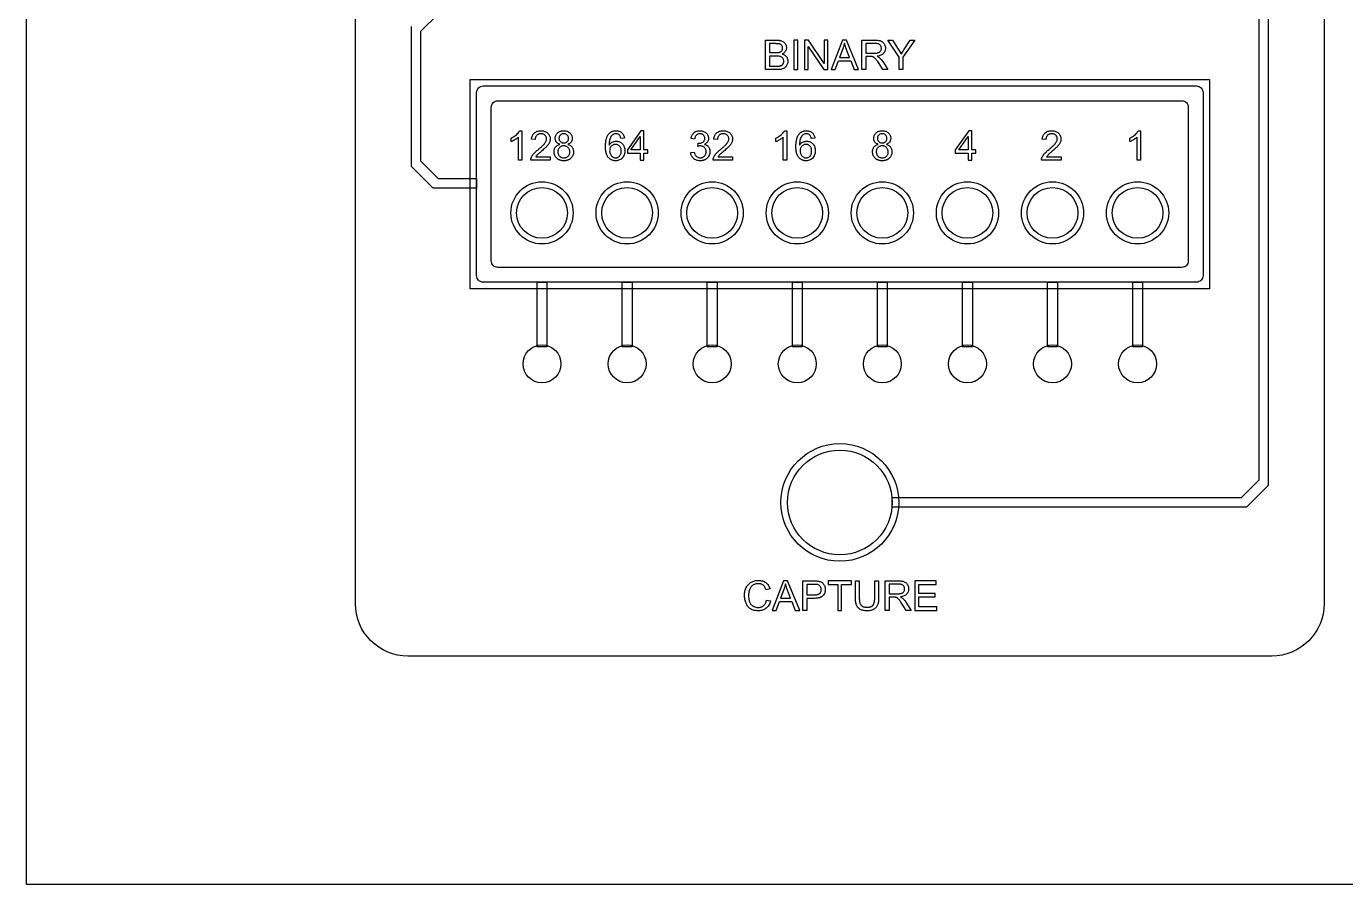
# Model space of a CAD drawing. Header units: millimetres. Extents: x 99 to 934, y 47 to 511.
# Drawn here: x 98.7 to 300.3, y 46.6 to 177.8 of the extents above; entities that cross this region are included whole.
import ezdxf

# ---------------------------------------------------------------- set-up
doc = ezdxf.new("R2010")
doc.units = ezdxf.units.MM
doc.header["$MEASUREMENT"] = 0

msp = doc.modelspace()

# ---------------------------------------------------------------- linework, layer by layer
at = {"color": 3}
msp.add_lwpolyline([(98.73, 510.88), (933.93, 510.88), (933.93, 46.58), (98.73, 46.58)], close=True, dxfattribs=at)
at = {"color": 1}
for points in [[(157.02, 305.52), (289.02, 305.52, -0.414214), (297.02, 297.52), (297.02, 89.52, -0.414214), (289.02, 81.52), (157.02, 81.52, -0.414214), (149.02, 89.52), (149.02, 297.52, -0.414214)], [(168.52, 168.7), (277.52, 168.7, -0.414214), (278.52, 167.7), (278.52, 139.7, -0.414214), (277.52, 138.7), (168.52, 138.7, -0.414214), (167.52, 139.7), (167.52, 167.7, -0.414214)], [(170.77, 166.45), (275.27, 166.45, -0.414214), (276.27, 165.45), (276.27, 141.95, -0.414214), (275.27, 140.95), (170.77, 140.95, -0.414214), (169.77, 141.95), (169.77, 165.45, -0.414214)]]:
    msp.add_lwpolyline(points, format="xyb", close=True, dxfattribs=at)
at = {"color": 2, "linetype": 'ByBlock'}
for points in [[(288.52, 107.66), (288.52, 240.39)], [(287.02, 239.64), (287.02, 108.4)], [(161.65, 179.7), (159.02, 177.07)], [(157.52, 177.81), (157.52, 156.45)], [(159.02, 157.2), (159.02, 177.07)], [(157.52, 156.45), (160.9, 153.07)], [(161.65, 154.57), (159.02, 157.2)], [(161.65, 154.57), (167.52, 154.57), (167.52, 153.07), (160.9, 153.07)], [(284.39, 105.77), (287.02, 108.4)], [(288.52, 107.66), (285.14, 104.27)], [(285.14, 104.27), (231.02, 104.27), (231.02, 105.77), (284.39, 105.77)]]:
    msp.add_lwpolyline(points, dxfattribs=at)
at = {"color": 2}
for points in [[(211.68, 175.7), (213.37, 175.7), (213.49, 175.69), (213.61, 175.69), (213.73, 175.68), (213.83, 175.66), (213.93, 175.64), (214.03, 175.62), (214.12, 175.59), (214.2, 175.56), (214.32, 175.5), (214.42, 175.43), (214.52, 175.34), (214.61, 175.25), (214.68, 175.14), (214.75, 175.02), (214.8, 174.91), (214.83, 174.79), (214.85, 174.67), (214.86, 174.55), (214.85, 174.43), (214.84, 174.32), (214.8, 174.21), (214.76, 174.11), (214.7, 174), (214.64, 173.9), (214.55, 173.81), (214.46, 173.73), (214.35, 173.66), (214.23, 173.59), (214.33, 173.56), (214.42, 173.52), (214.51, 173.48), (214.59, 173.43), (214.67, 173.38), (214.74, 173.32), (214.8, 173.25), (214.86, 173.18), (214.91, 173.11), (214.96, 173.03), (214.99, 172.95), (215.02, 172.87), (215.05, 172.78), (215.06, 172.69), (215.08, 172.6), (215.08, 172.5), (215.07, 172.38), (215.06, 172.26), (215.03, 172.14), (214.99, 172.02), (214.95, 171.91), (214.89, 171.81), (214.83, 171.72), (214.76, 171.63), (214.69, 171.56), (214.62, 171.49), (214.53, 171.44), (214.44, 171.39), (214.34, 171.34), (214.24, 171.3), (214.12, 171.27), (214, 171.24), (213.86, 171.22), (213.72, 171.21), (213.56, 171.2), (213.4, 171.2), (211.68, 171.2)], [(216, 175.7), (216, 171.2), (216.59, 171.2), (216.59, 175.7)], [(217.64, 175.7), (217.64, 171.2), (218.21, 171.2), (218.21, 174.73), (220.57, 171.2), (221.18, 171.2), (221.18, 175.7), (220.61, 175.7), (220.61, 172.16), (218.25, 175.7)], [(223.42, 175.7), (221.69, 171.2), (222.32, 171.2), (222.82, 172.56), (224.7, 172.56), (225.22, 171.2), (225.9, 171.2), (224.06, 175.7)], [(228.58, 172.75), (228.51, 172.83), (228.45, 172.9), (228.39, 172.96), (228.33, 173.01), (228.28, 173.05), (228.22, 173.09), (228.17, 173.11), (228.11, 173.14), (228.06, 173.16), (228, 173.17), (227.96, 173.18), (227.9, 173.19), (227.84, 173.19), (227.76, 173.19), (227.67, 173.19), (226.98, 173.19), (226.98, 171.2), (226.39, 171.2), (226.39, 175.7), (228.38, 175.7), (228.53, 175.69), (228.66, 175.69), (228.79, 175.68), (228.91, 175.67), (229.02, 175.65), (229.12, 175.63), (229.21, 175.6), (229.3, 175.58), (229.42, 175.52), (229.53, 175.45), (229.63, 175.36), (229.72, 175.26), (229.8, 175.15), (229.86, 175.02), (229.92, 174.89), (229.95, 174.76), (229.98, 174.61), (229.98, 174.47), (229.98, 174.35), (229.97, 174.24), (229.94, 174.13), (229.91, 174.03), (229.86, 173.93), (229.81, 173.84), (229.75, 173.75), (229.67, 173.66), (229.59, 173.58), (229.5, 173.51), (229.39, 173.45), (229.28, 173.39), (229.16, 173.34), (229.02, 173.3), (228.87, 173.27), (228.72, 173.24), (228.81, 173.2), (228.89, 173.15), (228.96, 173.11), (229.02, 173.06), (229.08, 173.02), (229.18, 172.92), (229.28, 172.81), (229.38, 172.69), (229.48, 172.56), (229.57, 172.42), (230.35, 171.2), (229.6, 171.2), (229.01, 172.13), (228.91, 172.29), (228.81, 172.43), (228.73, 172.55), (228.65, 172.66)], [(234.46, 175.7), (232.67, 173.1), (232.67, 171.2), (232.07, 171.2), (232.07, 173.1), (230.34, 175.7), (231.06, 175.7), (231.95, 174.34), (232.05, 174.19), (232.14, 174.04), (232.23, 173.88), (232.32, 173.73), (232.41, 173.58), (232.49, 173.72), (232.58, 173.88), (232.68, 174.03), (232.79, 174.2), (232.9, 174.37), (233.77, 175.7)], [(212.28, 175.17), (212.28, 173.81), (213.25, 173.81), (213.4, 173.81), (213.53, 173.81), (213.64, 173.82), (213.74, 173.84), (213.82, 173.86), (213.9, 173.89), (213.98, 173.93), (214.05, 173.97), (214.11, 174.02), (214.16, 174.08), (214.2, 174.15), (214.23, 174.22), (214.26, 174.3), (214.27, 174.38), (214.27, 174.47), (214.27, 174.56), (214.26, 174.65), (214.24, 174.72), (214.21, 174.8), (214.17, 174.87), (214.12, 174.93), (214.07, 174.99), (214, 175.04), (213.94, 175.07), (213.86, 175.1), (213.81, 175.12), (213.74, 175.13), (213.67, 175.14), (213.59, 175.15), (213.5, 175.16), (213.4, 175.16), (213.29, 175.16), (213.18, 175.17)], [(224.51, 173.04), (224.04, 174.29), (223.96, 174.51), (223.89, 174.71), (223.83, 174.9), (223.77, 175.07), (223.73, 175.22), (223.69, 175.05), (223.65, 174.88), (223.6, 174.71), (223.54, 174.54), (223.48, 174.36), (222.99, 173.04)], [(226.98, 175.2), (226.98, 173.71), (228.26, 173.71), (228.42, 173.71), (228.56, 173.72), (228.69, 173.74), (228.8, 173.76), (228.9, 173.8), (228.99, 173.83), (229.07, 173.88), (229.14, 173.93), (229.2, 173.99), (229.25, 174.07), (229.29, 174.14), (229.33, 174.22), (229.35, 174.3), (229.37, 174.38), (229.37, 174.47), (229.37, 174.55), (229.36, 174.62), (229.34, 174.69), (229.31, 174.76), (229.28, 174.82), (229.24, 174.88), (229.19, 174.94), (229.14, 174.99), (229.08, 175.04), (229.01, 175.08), (228.93, 175.12), (228.84, 175.15), (228.74, 175.17), (228.64, 175.19), (228.53, 175.2), (228.41, 175.2)], [(212.28, 173.27), (212.28, 171.73), (213.4, 171.73), (213.51, 171.73), (213.6, 171.73), (213.68, 171.74), (213.75, 171.74), (213.8, 171.75), (213.88, 171.77), (213.96, 171.79), (214.02, 171.81), (214.09, 171.84), (214.15, 171.87), (214.2, 171.91), (214.25, 171.95), (214.29, 172), (214.34, 172.06), (214.37, 172.12), (214.4, 172.19), (214.43, 172.26), (214.45, 172.34), (214.46, 172.42), (214.46, 172.5), (214.46, 172.6), (214.44, 172.69), (214.42, 172.78), (214.38, 172.86), (214.33, 172.94), (214.28, 173.01), (214.21, 173.07), (214.14, 173.12), (214.06, 173.17), (213.98, 173.2), (213.88, 173.23), (213.76, 173.25), (213.63, 173.26), (213.48, 173.27), (213.32, 173.27)], [(172.8, 160.72), (172.98, 160.81), (173.15, 160.91), (173.32, 161.02), (173.47, 161.13), (173.61, 161.25), (173.74, 161.37), (173.86, 161.5), (173.96, 161.62), (174.04, 161.73), (174.1, 161.85), (174.46, 161.85), (174.46, 157.33), (173.91, 157.33), (173.91, 160.85), (173.82, 160.78), (173.73, 160.7), (173.62, 160.63), (173.51, 160.55), (173.38, 160.47), (173.26, 160.4), (173.14, 160.34), (173.02, 160.28), (172.91, 160.23), (172.8, 160.19)], [(178.78, 157.86), (178.78, 157.33), (175.8, 157.33), (175.81, 157.41), (175.81, 157.49), (175.83, 157.57), (175.84, 157.64), (175.87, 157.72), (175.92, 157.84), (175.98, 157.96), (176.05, 158.08), (176.14, 158.2), (176.23, 158.32), (176.3, 158.39), (176.37, 158.47), (176.45, 158.55), (176.54, 158.63), (176.63, 158.72), (176.73, 158.81), (176.84, 158.9), (176.96, 159), (177.05, 159.07), (177.13, 159.14), (177.21, 159.21), (177.29, 159.28), (177.37, 159.35), (177.44, 159.41), (177.51, 159.48), (177.57, 159.54), (177.63, 159.6), (177.69, 159.65), (177.74, 159.71), (177.79, 159.76), (177.83, 159.81), (177.88, 159.86), (177.91, 159.91), (177.95, 159.95), (178.01, 160.04), (178.06, 160.12), (178.1, 160.21), (178.14, 160.29), (178.17, 160.37), (178.19, 160.46), (178.2, 160.54), (178.21, 160.62), (178.2, 160.7), (178.19, 160.77), (178.17, 160.85), (178.15, 160.92), (178.11, 160.99), (178.07, 161.05), (178.03, 161.11), (177.97, 161.17), (177.91, 161.22), (177.84, 161.27), (177.77, 161.31), (177.7, 161.34), (177.62, 161.36), (177.54, 161.38), (177.45, 161.39), (177.36, 161.39), (177.26, 161.39), (177.17, 161.38), (177.08, 161.36), (177, 161.33), (176.92, 161.3), (176.85, 161.26), (176.78, 161.21), (176.72, 161.16), (176.66, 161.09), (176.61, 161.02), (176.57, 160.95), (176.54, 160.87), (176.51, 160.78), (176.49, 160.69), (176.48, 160.6), (176.48, 160.49), (175.91, 160.55), (175.93, 160.7), (175.96, 160.85), (176, 160.98), (176.05, 161.11), (176.11, 161.23), (176.18, 161.33), (176.26, 161.43), (176.35, 161.52), (176.45, 161.6), (176.55, 161.66), (176.67, 161.72), (176.79, 161.77), (176.93, 161.81), (177.07, 161.83), (177.21, 161.85), (177.37, 161.85), (177.53, 161.85), (177.68, 161.83), (177.82, 161.8), (177.95, 161.76), (178.07, 161.71), (178.19, 161.65), (178.3, 161.58), (178.4, 161.49), (178.48, 161.4), (178.56, 161.3), (178.63, 161.2), (178.68, 161.09), (178.72, 160.98), (178.75, 160.86), (178.77, 160.73), (178.77, 160.6), (178.77, 160.5), (178.76, 160.39), (178.73, 160.28), (178.7, 160.18), (178.66, 160.07), (178.61, 159.97), (178.55, 159.86), (178.48, 159.75), (178.39, 159.64), (178.3, 159.52), (178.23, 159.45), (178.15, 159.36), (178.06, 159.28), (177.95, 159.18), (177.84, 159.08), (177.72, 158.97), (177.59, 158.85), (177.44, 158.73), (177.33, 158.63), (177.22, 158.54), (177.12, 158.45), (177.04, 158.38), (176.96, 158.31), (176.9, 158.26), (176.85, 158.21), (176.81, 158.16), (176.75, 158.1), (176.7, 158.04), (176.65, 157.98), (176.61, 157.92), (176.57, 157.86)], [(180.22, 159.77), (180.09, 159.83), (179.98, 159.89), (179.87, 159.96), (179.79, 160.04), (179.71, 160.13), (179.65, 160.23), (179.61, 160.33), (179.57, 160.45), (179.55, 160.57), (179.55, 160.69), (179.55, 160.81), (179.57, 160.93), (179.6, 161.04), (179.63, 161.14), (179.68, 161.24), (179.75, 161.34), (179.82, 161.43), (179.9, 161.52), (179.99, 161.6), (180.09, 161.66), (180.2, 161.72), (180.31, 161.77), (180.43, 161.81), (180.56, 161.83), (180.7, 161.85), (180.84, 161.85), (180.98, 161.85), (181.12, 161.83), (181.25, 161.8), (181.37, 161.77), (181.49, 161.72), (181.59, 161.66), (181.69, 161.59), (181.79, 161.51), (181.87, 161.42), (181.94, 161.33), (182.01, 161.23), (182.06, 161.13), (182.1, 161.02), (182.12, 160.91), (182.14, 160.8), (182.15, 160.68), (182.14, 160.55), (182.12, 160.44), (182.09, 160.33), (182.04, 160.23), (181.98, 160.13), (181.91, 160.04), (181.82, 159.96), (181.72, 159.89), (181.61, 159.83), (181.48, 159.77), (181.58, 159.74), (181.68, 159.7), (181.77, 159.65), (181.85, 159.6), (181.92, 159.54), (181.99, 159.48), (182.06, 159.41), (182.11, 159.34), (182.16, 159.26), (182.21, 159.18), (182.25, 159.1), (182.28, 159.01), (182.3, 158.92), (182.32, 158.82), (182.33, 158.72), (182.33, 158.62), (182.32, 158.48), (182.31, 158.34), (182.27, 158.21), (182.23, 158.09), (182.17, 157.97), (182.1, 157.86), (182.02, 157.75), (181.92, 157.65), (181.87, 157.6), (181.82, 157.56), (181.76, 157.52), (181.7, 157.48), (181.64, 157.44), (181.58, 157.41), (181.52, 157.38), (181.45, 157.36), (181.38, 157.33), (181.31, 157.31), (181.24, 157.3), (181.16, 157.28), (181.09, 157.27), (181.01, 157.26), (180.93, 157.26), (180.85, 157.26), (180.77, 157.26), (180.69, 157.26), (180.61, 157.27), (180.53, 157.28), (180.46, 157.3), (180.38, 157.31), (180.31, 157.33), (180.25, 157.36), (180.18, 157.38), (180.12, 157.41), (180.05, 157.44), (179.99, 157.48), (179.94, 157.52), (179.88, 157.56), (179.83, 157.6), (179.77, 157.65), (179.68, 157.75), (179.6, 157.86), (179.52, 157.97), (179.47, 158.09), (179.42, 158.22), (179.39, 158.35), (179.37, 158.49), (179.37, 158.64), (179.37, 158.74), (179.38, 158.85), (179.4, 158.94), (179.42, 159.04), (179.45, 159.13), (179.49, 159.21), (179.54, 159.29), (179.59, 159.37), (179.65, 159.44), (179.71, 159.51), (179.78, 159.57), (179.86, 159.62), (179.94, 159.67), (180.03, 159.71), (180.12, 159.74)], [(180.11, 160.71), (180.11, 160.63), (180.12, 160.56), (180.14, 160.49), (180.16, 160.42), (180.19, 160.36), (180.23, 160.3), (180.27, 160.24), (180.32, 160.19), (180.37, 160.14), (180.43, 160.1), (180.49, 160.06), (180.55, 160.04), (180.62, 160.01), (180.69, 160), (180.77, 159.99), (180.85, 159.99), (180.93, 159.99), (181, 160), (181.07, 160.01), (181.14, 160.04), (181.21, 160.06), (181.27, 160.1), (181.32, 160.14), (181.37, 160.19), (181.45, 160.27), (181.51, 160.36), (181.55, 160.46), (181.57, 160.57), (181.58, 160.68), (181.58, 160.75), (181.57, 160.83), (181.55, 160.89), (181.53, 160.96), (181.5, 161.02), (181.46, 161.08), (181.42, 161.14), (181.37, 161.19), (181.28, 161.27), (181.18, 161.32), (181.08, 161.36), (180.97, 161.39), (180.84, 161.4), (180.72, 161.39), (180.61, 161.37), (180.5, 161.32), (180.41, 161.27), (180.32, 161.2), (180.24, 161.11), (180.19, 161.02), (180.14, 160.92), (180.12, 160.82)], [(189.56, 160.69), (189.53, 160.81), (189.49, 160.92), (189.45, 161.02), (189.4, 161.1), (189.35, 161.16), (189.29, 161.22), (189.23, 161.26), (189.17, 161.31), (189.1, 161.34), (189.03, 161.36), (188.96, 161.38), (188.88, 161.39), (188.8, 161.4), (188.69, 161.39), (188.6, 161.37), (188.5, 161.34), (188.42, 161.3), (188.33, 161.25), (188.23, 161.17), (188.14, 161.07), (188.06, 160.96), (187.99, 160.83), (187.92, 160.69), (187.89, 160.6), (187.86, 160.49), (187.83, 160.38), (187.81, 160.25), (187.79, 160.12), (187.78, 159.97), (187.77, 159.82), (187.77, 159.65), (187.85, 159.77), (187.94, 159.87), (188.04, 159.96), (188.14, 160.04), (188.25, 160.11), (188.37, 160.16), (188.49, 160.2), (188.61, 160.23), (188.73, 160.25), (188.86, 160.25), (188.99, 160.25), (189.12, 160.23), (189.25, 160.2), (189.37, 160.15), (189.49, 160.09), (189.6, 160.02), (189.7, 159.94), (189.8, 159.85), (189.89, 159.74), (189.97, 159.63), (190.04, 159.51), (190.09, 159.38), (190.13, 159.24), (190.16, 159.1), (190.18, 158.95), (190.19, 158.79), (190.18, 158.63), (190.16, 158.47), (190.12, 158.31), (190.07, 158.16), (190.01, 158.01), (189.93, 157.87), (189.84, 157.74), (189.74, 157.63), (189.63, 157.53), (189.5, 157.45), (189.37, 157.38), (189.23, 157.33), (189.09, 157.29), (188.94, 157.26), (188.78, 157.26), (188.69, 157.26), (188.61, 157.26), (188.53, 157.27), (188.45, 157.29), (188.37, 157.31), (188.3, 157.33), (188.22, 157.35), (188.15, 157.38), (188.08, 157.42), (188.02, 157.46), (187.95, 157.5), (187.89, 157.54), (187.82, 157.59), (187.77, 157.65), (187.71, 157.7), (187.65, 157.76), (187.6, 157.83), (187.55, 157.9), (187.5, 157.98), (187.46, 158.06), (187.42, 158.15), (187.39, 158.24), (187.35, 158.34), (187.33, 158.44), (187.3, 158.54), (187.28, 158.66), (187.26, 158.77), (187.24, 158.9), (187.23, 159.03), (187.22, 159.16), (187.22, 159.3), (187.22, 159.44), (187.22, 159.6), (187.22, 159.75), (187.23, 159.9), (187.25, 160.05), (187.26, 160.19), (187.28, 160.32), (187.31, 160.44), (187.34, 160.57), (187.37, 160.68), (187.4, 160.79), (187.44, 160.9), (187.49, 161), (187.53, 161.09), (187.59, 161.18), (187.64, 161.26), (187.7, 161.34), (187.75, 161.4), (187.81, 161.46), (187.87, 161.51), (187.93, 161.56), (187.99, 161.61), (188.05, 161.65), (188.12, 161.69), (188.19, 161.72), (188.26, 161.75), (188.34, 161.78), (188.41, 161.8), (188.49, 161.82), (188.57, 161.83), (188.66, 161.84), (188.74, 161.85), (188.83, 161.85), (188.96, 161.85), (189.08, 161.83), (189.2, 161.81), (189.31, 161.78), (189.42, 161.74), (189.52, 161.68), (189.61, 161.62), (189.7, 161.55), (189.78, 161.48), (189.85, 161.39), (189.92, 161.3), (189.97, 161.2), (190.02, 161.09), (190.06, 160.98), (190.09, 160.86), (190.11, 160.73)], [(192.51, 158.41), (192.51, 157.33), (193.06, 157.33), (193.06, 158.41), (193.67, 158.41), (193.67, 158.92), (193.06, 158.92), (193.06, 161.83), (192.61, 161.83), (190.56, 158.92), (190.56, 158.41)], [(200.84, 160.59), (200.29, 160.69), (200.32, 160.82), (200.36, 160.95), (200.4, 161.07), (200.46, 161.18), (200.52, 161.28), (200.59, 161.38), (200.67, 161.47), (200.75, 161.55), (200.84, 161.62), (200.94, 161.68), (201.04, 161.73), (201.15, 161.78), (201.27, 161.81), (201.39, 161.83), (201.51, 161.85), (201.64, 161.85), (201.79, 161.85), (201.93, 161.83), (202.07, 161.8), (202.2, 161.75), (202.32, 161.69), (202.44, 161.63), (202.55, 161.55), (202.64, 161.46), (202.73, 161.37), (202.8, 161.26), (202.86, 161.15), (202.9, 161.04), (202.93, 160.92), (202.95, 160.8), (202.96, 160.68), (202.95, 160.57), (202.94, 160.46), (202.9, 160.35), (202.86, 160.25), (202.8, 160.15), (202.74, 160.06), (202.66, 159.98), (202.56, 159.9), (202.46, 159.83), (202.34, 159.77), (202.44, 159.74), (202.53, 159.71), (202.62, 159.67), (202.7, 159.63), (202.77, 159.58), (202.84, 159.52), (202.9, 159.46), (202.96, 159.39), (203.01, 159.31), (203.06, 159.23), (203.1, 159.15), (203.13, 159.06), (203.15, 158.97), (203.17, 158.87), (203.18, 158.77), (203.18, 158.66), (203.18, 158.59), (203.18, 158.52), (203.17, 158.45), (203.16, 158.38), (203.14, 158.31), (203.12, 158.25), (203.1, 158.18), (203.07, 158.12), (203.05, 158.06), (203.01, 158), (202.98, 157.94), (202.94, 157.88), (202.9, 157.82), (202.85, 157.77), (202.8, 157.72), (202.75, 157.66), (202.7, 157.61), (202.64, 157.57), (202.58, 157.52), (202.52, 157.48), (202.46, 157.45), (202.4, 157.41), (202.33, 157.38), (202.27, 157.36), (202.2, 157.33), (202.13, 157.31), (202.05, 157.29), (201.98, 157.28), (201.9, 157.27), (201.83, 157.26), (201.75, 157.26), (201.67, 157.25), (201.52, 157.26), (201.38, 157.28), (201.25, 157.3), (201.12, 157.34), (201, 157.39), (200.89, 157.45), (200.78, 157.52), (200.68, 157.61), (200.59, 157.7), (200.51, 157.8), (200.44, 157.9), (200.37, 158.01), (200.32, 158.13), (200.28, 158.25), (200.25, 158.38), (200.24, 158.52), (200.79, 158.6), (200.81, 158.48), (200.84, 158.38), (200.88, 158.28), (200.92, 158.19), (200.96, 158.11), (201.01, 158.04), (201.06, 157.97), (201.11, 157.92), (201.21, 157.84), (201.31, 157.79), (201.42, 157.74), (201.54, 157.72), (201.67, 157.71), (201.76, 157.72), (201.86, 157.73), (201.94, 157.75), (202.03, 157.78), (202.11, 157.82), (202.19, 157.86), (202.26, 157.92), (202.33, 157.98), (202.39, 158.05), (202.44, 158.12), (202.49, 158.2), (202.53, 158.28), (202.56, 158.37), (202.58, 158.46), (202.59, 158.55), (202.6, 158.65), (202.59, 158.74), (202.58, 158.83), (202.56, 158.92), (202.53, 159), (202.5, 159.07), (202.46, 159.15), (202.41, 159.21), (202.35, 159.28), (202.28, 159.34), (202.21, 159.39), (202.14, 159.43), (202.06, 159.46), (201.98, 159.49), (201.9, 159.51), (201.81, 159.52), (201.71, 159.53), (201.65, 159.52), (201.58, 159.52), (201.5, 159.5), (201.42, 159.49), (201.32, 159.46), (201.39, 159.95), (201.41, 159.95), (201.43, 159.95), (201.44, 159.94), (201.46, 159.94), (201.48, 159.94), (201.61, 159.95), (201.75, 159.97), (201.87, 160.01), (201.99, 160.06), (202.11, 160.13), (202.18, 160.18), (202.23, 160.23), (202.28, 160.29), (202.32, 160.36), (202.35, 160.44), (202.38, 160.52), (202.39, 160.6), (202.39, 160.69), (202.38, 160.81), (202.36, 160.92), (202.32, 161.02), (202.26, 161.11), (202.19, 161.2), (202.13, 161.25), (202.08, 161.29), (202.02, 161.32), (201.95, 161.35), (201.88, 161.37), (201.81, 161.39), (201.74, 161.39), (201.66, 161.4), (201.53, 161.39), (201.42, 161.37), (201.31, 161.32), (201.21, 161.27), (201.12, 161.2), (201.07, 161.14), (201.02, 161.08), (200.98, 161.01), (200.94, 160.94), (200.91, 160.86), (200.88, 160.78), (200.86, 160.69)], [(206.63, 157.86), (206.63, 157.33), (203.66, 157.33), (203.66, 157.41), (203.67, 157.49), (203.68, 157.57), (203.7, 157.64), (203.72, 157.72), (203.77, 157.84), (203.83, 157.96), (203.91, 158.08), (203.99, 158.2), (204.09, 158.32), (204.15, 158.39), (204.23, 158.47), (204.3, 158.55), (204.39, 158.63), (204.49, 158.72), (204.59, 158.81), (204.69, 158.9), (204.81, 159), (204.9, 159.07), (204.98, 159.14), (205.07, 159.21), (205.15, 159.28), (205.22, 159.35), (205.29, 159.41), (205.36, 159.48), (205.42, 159.54), (205.48, 159.6), (205.54, 159.65), (205.59, 159.71), (205.64, 159.76), (205.69, 159.81), (205.73, 159.86), (205.77, 159.91), (205.8, 159.95), (205.86, 160.04), (205.91, 160.12), (205.96, 160.21), (205.99, 160.29), (206.02, 160.37), (206.04, 160.46), (206.05, 160.54), (206.06, 160.62), (206.05, 160.7), (206.04, 160.77), (206.03, 160.85), (206, 160.92), (205.97, 160.99), (205.93, 161.05), (205.88, 161.11), (205.82, 161.17), (205.76, 161.22), (205.7, 161.27), (205.63, 161.31), (205.55, 161.34), (205.47, 161.36), (205.39, 161.38), (205.3, 161.39), (205.21, 161.39), (205.11, 161.39), (205.02, 161.38), (204.93, 161.36), (204.85, 161.33), (204.77, 161.3), (204.7, 161.26), (204.63, 161.21), (204.57, 161.16), (204.52, 161.09), (204.47, 161.02), (204.43, 160.95), (204.39, 160.87), (204.37, 160.78), (204.35, 160.69), (204.33, 160.6), (204.33, 160.49), (203.76, 160.55), (203.78, 160.7), (203.81, 160.85), (203.85, 160.98), (203.9, 161.11), (203.96, 161.23), (204.03, 161.33), (204.11, 161.43), (204.2, 161.52), (204.3, 161.6), (204.41, 161.66), (204.52, 161.72), (204.65, 161.77), (204.78, 161.81), (204.92, 161.83), (205.07, 161.85), (205.22, 161.85), (205.38, 161.85), (205.53, 161.83), (205.67, 161.8), (205.8, 161.76), (205.93, 161.71), (206.04, 161.65), (206.15, 161.58), (206.25, 161.49), (206.34, 161.4), (206.41, 161.3), (206.48, 161.2), (206.53, 161.09), (206.57, 160.98), (206.6, 160.86), (206.62, 160.73), (206.63, 160.6), (206.62, 160.5), (206.61, 160.39), (206.59, 160.28), (206.56, 160.18), (206.52, 160.07), (206.47, 159.97), (206.4, 159.86), (206.33, 159.75), (206.25, 159.64), (206.15, 159.52), (206.08, 159.45), (206, 159.36), (205.91, 159.28), (205.81, 159.18), (205.7, 159.08), (205.57, 158.97), (205.44, 158.85), (205.3, 158.73), (205.18, 158.63), (205.07, 158.54), (204.97, 158.45), (204.89, 158.38), (204.81, 158.31), (204.75, 158.26), (204.7, 158.21), (204.66, 158.16), (204.6, 158.1), (204.55, 158.04), (204.51, 157.98), (204.46, 157.92), (204.43, 157.86)], [(213.26, 160.72), (213.45, 160.81), (213.62, 160.91), (213.78, 161.02), (213.93, 161.13), (214.08, 161.25), (214.21, 161.37), (214.32, 161.5), (214.42, 161.62), (214.5, 161.73), (214.57, 161.85), (214.92, 161.85), (214.92, 157.33), (214.37, 157.33), (214.37, 160.85), (214.29, 160.78), (214.19, 160.7), (214.09, 160.63), (213.97, 160.55), (213.85, 160.47), (213.72, 160.4), (213.6, 160.34), (213.48, 160.28), (213.37, 160.23), (213.26, 160.19)], [(218.66, 160.69), (218.62, 160.81), (218.59, 160.92), (218.54, 161.02), (218.5, 161.1), (218.45, 161.16), (218.39, 161.22), (218.33, 161.26), (218.26, 161.31), (218.2, 161.34), (218.13, 161.36), (218.05, 161.38), (217.97, 161.39), (217.89, 161.4), (217.79, 161.39), (217.69, 161.37), (217.6, 161.34), (217.51, 161.3), (217.43, 161.25), (217.33, 161.17), (217.24, 161.07), (217.16, 160.96), (217.08, 160.83), (217.02, 160.69), (216.98, 160.6), (216.95, 160.49), (216.93, 160.38), (216.9, 160.25), (216.89, 160.12), (216.87, 159.97), (216.87, 159.82), (216.86, 159.65), (216.95, 159.77), (217.04, 159.87), (217.13, 159.96), (217.24, 160.04), (217.35, 160.11), (217.47, 160.16), (217.59, 160.2), (217.71, 160.23), (217.83, 160.25), (217.96, 160.25), (218.09, 160.25), (218.22, 160.23), (218.35, 160.2), (218.47, 160.15), (218.58, 160.09), (218.69, 160.02), (218.8, 159.94), (218.9, 159.85), (218.99, 159.74), (219.07, 159.63), (219.13, 159.51), (219.19, 159.38), (219.23, 159.24), (219.26, 159.1), (219.28, 158.95), (219.28, 158.79), (219.28, 158.63), (219.26, 158.47), (219.22, 158.31), (219.17, 158.16), (219.1, 158.01), (219.02, 157.87), (218.93, 157.74), (218.83, 157.63), (218.72, 157.53), (218.6, 157.45), (218.47, 157.38), (218.33, 157.33), (218.19, 157.29), (218.03, 157.26), (217.88, 157.26), (217.79, 157.26), (217.71, 157.26), (217.63, 157.27), (217.55, 157.29), (217.47, 157.31), (217.39, 157.33), (217.32, 157.35), (217.25, 157.38), (217.18, 157.42), (217.11, 157.46), (217.05, 157.5), (216.98, 157.54), (216.92, 157.59), (216.86, 157.65), (216.8, 157.7), (216.75, 157.76), (216.7, 157.83), (216.65, 157.9), (216.6, 157.98), (216.56, 158.06), (216.52, 158.15), (216.48, 158.24), (216.45, 158.34), (216.42, 158.44), (216.4, 158.54), (216.37, 158.66), (216.36, 158.77), (216.34, 158.9), (216.33, 159.03), (216.32, 159.16), (216.31, 159.3), (216.31, 159.44), (216.31, 159.6), (216.32, 159.75), (216.33, 159.9), (216.34, 160.05), (216.36, 160.19), (216.38, 160.32), (216.41, 160.44), (216.43, 160.57), (216.47, 160.68), (216.5, 160.79), (216.54, 160.9), (216.58, 161), (216.63, 161.09), (216.68, 161.18), (216.74, 161.26), (216.79, 161.34), (216.85, 161.4), (216.9, 161.46), (216.96, 161.51), (217.02, 161.56), (217.09, 161.61), (217.15, 161.65), (217.22, 161.69), (217.29, 161.72), (217.36, 161.75), (217.43, 161.78), (217.51, 161.8), (217.59, 161.82), (217.67, 161.83), (217.75, 161.84), (217.84, 161.85), (217.93, 161.85), (218.06, 161.85), (218.18, 161.83), (218.3, 161.81), (218.41, 161.78), (218.52, 161.74), (218.62, 161.68), (218.71, 161.62), (218.8, 161.55), (218.88, 161.48), (218.95, 161.39), (219.01, 161.3), (219.07, 161.2), (219.12, 161.09), (219.15, 160.98), (219.18, 160.86), (219.2, 160.73)], [(228.88, 159.77), (228.75, 159.83), (228.63, 159.89), (228.53, 159.96), (228.44, 160.04), (228.37, 160.13), (228.31, 160.23), (228.26, 160.33), (228.23, 160.45), (228.21, 160.57), (228.2, 160.69), (228.21, 160.81), (228.22, 160.93), (228.25, 161.04), (228.29, 161.14), (228.34, 161.24), (228.4, 161.34), (228.47, 161.43), (228.56, 161.52), (228.65, 161.6), (228.75, 161.66), (228.85, 161.72), (228.97, 161.77), (229.09, 161.81), (229.22, 161.83), (229.35, 161.85), (229.49, 161.85), (229.64, 161.85), (229.77, 161.83), (229.9, 161.8), (230.03, 161.77), (230.14, 161.72), (230.25, 161.66), (230.35, 161.59), (230.44, 161.51), (230.53, 161.42), (230.6, 161.33), (230.66, 161.23), (230.71, 161.13), (230.75, 161.02), (230.78, 160.91), (230.8, 160.8), (230.8, 160.68), (230.8, 160.55), (230.78, 160.44), (230.74, 160.33), (230.7, 160.23), (230.64, 160.13), (230.57, 160.04), (230.48, 159.96), (230.38, 159.89), (230.27, 159.83), (230.14, 159.77), (230.24, 159.74), (230.33, 159.7), (230.42, 159.65), (230.5, 159.6), (230.58, 159.54), (230.65, 159.48), (230.71, 159.41), (230.77, 159.34), (230.82, 159.26), (230.86, 159.18), (230.9, 159.1), (230.93, 159.01), (230.96, 158.92), (230.97, 158.82), (230.98, 158.72), (230.99, 158.62), (230.98, 158.48), (230.96, 158.34), (230.93, 158.21), (230.88, 158.09), (230.83, 157.97), (230.76, 157.86), (230.67, 157.75), (230.58, 157.65), (230.53, 157.6), (230.47, 157.56), (230.42, 157.52), (230.36, 157.48), (230.3, 157.44), (230.24, 157.41), (230.17, 157.38), (230.11, 157.36), (230.04, 157.33), (229.97, 157.31), (229.9, 157.3), (229.82, 157.28), (229.74, 157.27), (229.67, 157.26), (229.59, 157.26), (229.5, 157.26), (229.42, 157.26), (229.34, 157.26), (229.26, 157.27), (229.19, 157.28), (229.11, 157.3), (229.04, 157.31), (228.97, 157.33), (228.9, 157.36), (228.84, 157.38), (228.77, 157.41), (228.71, 157.44), (228.65, 157.48), (228.59, 157.52), (228.54, 157.56), (228.48, 157.6), (228.43, 157.65), (228.33, 157.75), (228.25, 157.86), (228.18, 157.97), (228.12, 158.09), (228.08, 158.22), (228.05, 158.35), (228.03, 158.49), (228.02, 158.64), (228.02, 158.74), (228.04, 158.85), (228.05, 158.94), (228.08, 159.04), (228.11, 159.13), (228.15, 159.21), (228.19, 159.29), (228.24, 159.37), (228.3, 159.44), (228.37, 159.51), (228.44, 159.57), (228.51, 159.62), (228.6, 159.67), (228.68, 159.71), (228.78, 159.74)], [(228.77, 160.71), (228.77, 160.63), (228.78, 160.56), (228.8, 160.49), (228.82, 160.42), (228.85, 160.36), (228.88, 160.3), (228.92, 160.24), (228.97, 160.19), (229.03, 160.14), (229.08, 160.1), (229.14, 160.06), (229.21, 160.04), (229.28, 160.01), (229.35, 160), (229.43, 159.99), (229.51, 159.99), (229.58, 159.99), (229.66, 160), (229.73, 160.01), (229.8, 160.04), (229.86, 160.06), (229.92, 160.1), (229.98, 160.14), (230.03, 160.19), (230.1, 160.27), (230.16, 160.36), (230.2, 160.46), (230.23, 160.57), (230.23, 160.68), (230.23, 160.75), (230.22, 160.83), (230.2, 160.89), (230.18, 160.96), (230.15, 161.02), (230.12, 161.08), (230.07, 161.14), (230.02, 161.19), (229.94, 161.27), (229.84, 161.32), (229.73, 161.36), (229.62, 161.39), (229.5, 161.4), (229.38, 161.39), (229.27, 161.37), (229.16, 161.32), (229.06, 161.27), (228.98, 161.2), (228.9, 161.11), (228.84, 161.02), (228.8, 160.92), (228.78, 160.82)], [(242.62, 158.41), (242.62, 157.33), (243.17, 157.33), (243.17, 158.41), (243.78, 158.41), (243.78, 158.92), (243.17, 158.92), (243.17, 161.83), (242.72, 161.83), (240.66, 158.92), (240.66, 158.41)], [(256.82, 157.86), (256.82, 157.33), (253.84, 157.33), (253.84, 157.41), (253.85, 157.49), (253.86, 157.57), (253.88, 157.64), (253.91, 157.72), (253.96, 157.84), (254.02, 157.96), (254.09, 158.08), (254.18, 158.2), (254.27, 158.32), (254.34, 158.39), (254.41, 158.47), (254.49, 158.55), (254.58, 158.63), (254.67, 158.72), (254.77, 158.81), (254.88, 158.9), (254.99, 159), (255.08, 159.07), (255.17, 159.14), (255.25, 159.21), (255.33, 159.28), (255.41, 159.35), (255.48, 159.41), (255.54, 159.48), (255.61, 159.54), (255.67, 159.6), (255.72, 159.65), (255.78, 159.71), (255.83, 159.76), (255.87, 159.81), (255.91, 159.86), (255.95, 159.91), (255.98, 159.95), (256.05, 160.04), (256.1, 160.12), (256.14, 160.21), (256.18, 160.29), (256.21, 160.37), (256.23, 160.46), (256.24, 160.54), (256.24, 160.62), (256.24, 160.7), (256.23, 160.77), (256.21, 160.85), (256.18, 160.92), (256.15, 160.99), (256.11, 161.05), (256.06, 161.11), (256.01, 161.17), (255.95, 161.22), (255.88, 161.27), (255.81, 161.31), (255.74, 161.34), (255.66, 161.36), (255.58, 161.38), (255.49, 161.39), (255.4, 161.39), (255.3, 161.39), (255.21, 161.38), (255.12, 161.36), (255.04, 161.33), (254.96, 161.3), (254.89, 161.26), (254.82, 161.21), (254.76, 161.16), (254.7, 161.09), (254.65, 161.02), (254.61, 160.95), (254.58, 160.87), (254.55, 160.78), (254.53, 160.69), (254.52, 160.6), (254.51, 160.49), (253.95, 160.55), (253.97, 160.7), (254, 160.85), (254.04, 160.98), (254.09, 161.11), (254.15, 161.23), (254.22, 161.33), (254.3, 161.43), (254.39, 161.52), (254.48, 161.6), (254.59, 161.66), (254.71, 161.72), (254.83, 161.77), (254.96, 161.81), (255.1, 161.83), (255.25, 161.85), (255.41, 161.85), (255.57, 161.85), (255.71, 161.83), (255.86, 161.8), (255.99, 161.76), (256.11, 161.71), (256.23, 161.65), (256.33, 161.58), (256.43, 161.49), (256.52, 161.4), (256.6, 161.3), (256.66, 161.2), (256.72, 161.09), (256.76, 160.98), (256.79, 160.86), (256.8, 160.73), (256.81, 160.6), (256.81, 160.5), (256.79, 160.39), (256.77, 160.28), (256.74, 160.18), (256.7, 160.07), (256.65, 159.97), (256.59, 159.86), (256.52, 159.75), (256.43, 159.64), (256.33, 159.52), (256.26, 159.45), (256.18, 159.36), (256.09, 159.28), (255.99, 159.18), (255.88, 159.08), (255.76, 158.97), (255.63, 158.85), (255.48, 158.73), (255.36, 158.63), (255.26, 158.54), (255.16, 158.45), (255.07, 158.38), (255, 158.31), (254.94, 158.26), (254.88, 158.21), (254.84, 158.16), (254.79, 158.1), (254.74, 158.04), (254.69, 157.98), (254.65, 157.92), (254.61, 157.86)], [(267.33, 160.72), (267.51, 160.81), (267.68, 160.91), (267.84, 161.02), (267.99, 161.13), (268.14, 161.25), (268.27, 161.37), (268.38, 161.5), (268.48, 161.62), (268.56, 161.73), (268.63, 161.85), (268.98, 161.85), (268.98, 157.33), (268.43, 157.33), (268.43, 160.85), (268.35, 160.78), (268.25, 160.7), (268.15, 160.63), (268.03, 160.55), (267.91, 160.47), (267.78, 160.4), (267.66, 160.34), (267.54, 160.28), (267.43, 160.23), (267.33, 160.19)], [(179.93, 158.63), (179.94, 158.54), (179.95, 158.45), (179.97, 158.35), (180.01, 158.26), (180.05, 158.17), (180.09, 158.09), (180.15, 158.01), (180.22, 157.95), (180.29, 157.88), (180.38, 157.83), (180.47, 157.79), (180.56, 157.75), (180.66, 157.73), (180.75, 157.72), (180.85, 157.71), (180.95, 157.72), (181.04, 157.73), (181.13, 157.75), (181.22, 157.77), (181.3, 157.81), (181.37, 157.85), (181.44, 157.91), (181.51, 157.97), (181.57, 158.03), (181.62, 158.1), (181.67, 158.18), (181.7, 158.26), (181.73, 158.34), (181.75, 158.43), (181.76, 158.52), (181.77, 158.61), (181.76, 158.71), (181.75, 158.8), (181.73, 158.89), (181.7, 158.98), (181.66, 159.06), (181.62, 159.13), (181.56, 159.21), (181.5, 159.27), (181.43, 159.33), (181.36, 159.39), (181.28, 159.43), (181.2, 159.47), (181.12, 159.5), (181.03, 159.52), (180.93, 159.53), (180.84, 159.53), (180.74, 159.53), (180.65, 159.52), (180.56, 159.5), (180.48, 159.47), (180.4, 159.43), (180.33, 159.39), (180.26, 159.34), (180.19, 159.28), (180.13, 159.21), (180.08, 159.14), (180.03, 159.07), (180, 158.99), (179.97, 158.9), (179.95, 158.82), (179.94, 158.73)], [(187.85, 158.79), (187.86, 158.68), (187.87, 158.57), (187.9, 158.46), (187.93, 158.35), (187.97, 158.25), (188.03, 158.15), (188.09, 158.06), (188.15, 157.98), (188.23, 157.91), (188.31, 157.85), (188.4, 157.8), (188.49, 157.76), (188.58, 157.73), (188.67, 157.72), (188.77, 157.71), (188.86, 157.72), (188.94, 157.73), (189.02, 157.75), (189.1, 157.78), (189.17, 157.82), (189.24, 157.87), (189.31, 157.93), (189.37, 157.99), (189.43, 158.07), (189.48, 158.15), (189.52, 158.23), (189.56, 158.33), (189.59, 158.43), (189.61, 158.53), (189.62, 158.64), (189.62, 158.76), (189.62, 158.87), (189.61, 158.98), (189.59, 159.08), (189.56, 159.18), (189.53, 159.27), (189.48, 159.35), (189.43, 159.43), (189.37, 159.5), (189.31, 159.56), (189.24, 159.61), (189.17, 159.66), (189.09, 159.7), (189.01, 159.73), (188.93, 159.75), (188.84, 159.76), (188.75, 159.76), (188.66, 159.76), (188.57, 159.75), (188.48, 159.73), (188.4, 159.7), (188.32, 159.66), (188.25, 159.61), (188.18, 159.56), (188.11, 159.5), (188.05, 159.43), (188, 159.35), (187.95, 159.27), (187.92, 159.19), (187.89, 159.1), (187.87, 159), (187.86, 158.9)], [(192.51, 160.95), (192.51, 158.92), (191.1, 158.92)], [(216.95, 158.79), (216.95, 158.68), (216.97, 158.57), (216.99, 158.46), (217.03, 158.35), (217.07, 158.25), (217.12, 158.15), (217.18, 158.06), (217.25, 157.98), (217.33, 157.91), (217.41, 157.85), (217.5, 157.8), (217.59, 157.76), (217.68, 157.73), (217.77, 157.72), (217.87, 157.71), (217.95, 157.72), (218.03, 157.73), (218.11, 157.75), (218.19, 157.78), (218.27, 157.82), (218.34, 157.87), (218.4, 157.93), (218.47, 157.99), (218.53, 158.07), (218.58, 158.15), (218.62, 158.23), (218.66, 158.33), (218.68, 158.43), (218.7, 158.53), (218.72, 158.64), (218.72, 158.76), (218.72, 158.87), (218.7, 158.98), (218.68, 159.08), (218.66, 159.18), (218.62, 159.27), (218.58, 159.35), (218.53, 159.43), (218.47, 159.5), (218.41, 159.56), (218.34, 159.61), (218.27, 159.66), (218.19, 159.7), (218.11, 159.73), (218.03, 159.75), (217.94, 159.76), (217.84, 159.76), (217.75, 159.76), (217.66, 159.75), (217.58, 159.73), (217.5, 159.7), (217.42, 159.66), (217.35, 159.61), (217.28, 159.56), (217.21, 159.5), (217.15, 159.43), (217.1, 159.35), (217.05, 159.27), (217.01, 159.19), (216.99, 159.1), (216.96, 159), (216.95, 158.9)], [(228.59, 158.63), (228.59, 158.54), (228.61, 158.45), (228.63, 158.35), (228.66, 158.26), (228.7, 158.17), (228.75, 158.09), (228.81, 158.01), (228.87, 157.95), (228.95, 157.88), (229.03, 157.83), (229.12, 157.79), (229.22, 157.75), (229.31, 157.73), (229.41, 157.72), (229.51, 157.71), (229.61, 157.72), (229.7, 157.73), (229.79, 157.75), (229.87, 157.77), (229.95, 157.81), (230.03, 157.85), (230.1, 157.91), (230.16, 157.97), (230.22, 158.03), (230.28, 158.1), (230.32, 158.18), (230.36, 158.26), (230.39, 158.34), (230.41, 158.43), (230.42, 158.52), (230.42, 158.61), (230.42, 158.71), (230.41, 158.8), (230.38, 158.89), (230.36, 158.98), (230.32, 159.06), (230.27, 159.13), (230.22, 159.21), (230.16, 159.27), (230.09, 159.33), (230.02, 159.39), (229.94, 159.43), (229.86, 159.47), (229.77, 159.5), (229.68, 159.52), (229.59, 159.53), (229.49, 159.53), (229.4, 159.53), (229.31, 159.52), (229.22, 159.5), (229.14, 159.47), (229.06, 159.43), (228.98, 159.39), (228.91, 159.34), (228.85, 159.28), (228.79, 159.21), (228.73, 159.14), (228.69, 159.07), (228.65, 158.99), (228.63, 158.9), (228.61, 158.82), (228.59, 158.73)], [(242.62, 160.95), (242.62, 158.92), (241.21, 158.92)], [(211.84, 90.1), (212.44, 89.95), (212.39, 89.77), (212.33, 89.61), (212.26, 89.45), (212.18, 89.3), (212.09, 89.17), (211.99, 89.05), (211.88, 88.93), (211.76, 88.83), (211.64, 88.74), (211.51, 88.66), (211.37, 88.6), (211.22, 88.54), (211.07, 88.5), (210.91, 88.47), (210.75, 88.45), (210.57, 88.45), (210.4, 88.45), (210.23, 88.47), (210.07, 88.49), (209.92, 88.52), (209.77, 88.56), (209.64, 88.61), (209.51, 88.67), (209.39, 88.74), (209.28, 88.82), (209.18, 88.91), (209.08, 89), (208.99, 89.11), (208.91, 89.22), (208.83, 89.34), (208.76, 89.46), (208.7, 89.6), (208.64, 89.74), (208.59, 89.89), (208.55, 90.03), (208.52, 90.18), (208.49, 90.34), (208.47, 90.49), (208.46, 90.65), (208.46, 90.81), (208.46, 90.98), (208.48, 91.15), (208.5, 91.31), (208.53, 91.47), (208.56, 91.62), (208.61, 91.76), (208.67, 91.9), (208.73, 92.03), (208.8, 92.16), (208.88, 92.28), (208.96, 92.39), (209.05, 92.49), (209.15, 92.59), (209.26, 92.68), (209.37, 92.76), (209.49, 92.83), (209.62, 92.89), (209.75, 92.95), (209.88, 92.99), (210.01, 93.03), (210.15, 93.06), (210.29, 93.08), (210.44, 93.1), (210.58, 93.1), (210.75, 93.09), (210.91, 93.08), (211.06, 93.05), (211.21, 93.01), (211.34, 92.97), (211.48, 92.91), (211.6, 92.84), (211.72, 92.76), (211.83, 92.67), (211.93, 92.57), (212.03, 92.46), (212.11, 92.34), (212.19, 92.22), (212.25, 92.08), (212.31, 91.94), (212.36, 91.79), (211.78, 91.65), (211.73, 91.77), (211.69, 91.88), (211.64, 91.98), (211.58, 92.08), (211.52, 92.16), (211.46, 92.24), (211.39, 92.31), (211.32, 92.37), (211.24, 92.42), (211.16, 92.46), (211.08, 92.5), (210.98, 92.53), (210.89, 92.56), (210.79, 92.58), (210.68, 92.59), (210.57, 92.59), (210.44, 92.59), (210.32, 92.58), (210.21, 92.56), (210.1, 92.53), (209.99, 92.49), (209.89, 92.45), (209.79, 92.4), (209.7, 92.34), (209.62, 92.28), (209.54, 92.21), (209.47, 92.13), (209.41, 92.05), (209.35, 91.96), (209.3, 91.87), (209.25, 91.78), (209.22, 91.67), (209.16, 91.51), (209.12, 91.33), (209.1, 91.16), (209.08, 90.99), (209.07, 90.81), (209.08, 90.59), (209.1, 90.37), (209.13, 90.17), (209.18, 89.99), (209.24, 89.81), (209.29, 89.7), (209.34, 89.61), (209.39, 89.52), (209.45, 89.43), (209.52, 89.36), (209.6, 89.29), (209.68, 89.22), (209.76, 89.17), (209.9, 89.09), (210.05, 89.03), (210.21, 88.99), (210.36, 88.96), (210.53, 88.96), (210.65, 88.96), (210.77, 88.97), (210.88, 89), (210.99, 89.03), (211.09, 89.07), (211.19, 89.12), (211.28, 89.18), (211.37, 89.24), (211.46, 89.32), (211.53, 89.41), (211.6, 89.5), (211.66, 89.6), (211.72, 89.71), (211.77, 89.83), (211.81, 89.96)], [(214.41, 93.02), (212.68, 88.52), (213.31, 88.52), (213.8, 89.89), (215.69, 89.89), (216.21, 88.52), (216.89, 88.52), (215.05, 93.02)], [(217.96, 88.52), (217.36, 88.52), (217.36, 93.02), (219.06, 93.02), (219.23, 93.02), (219.39, 93.02), (219.52, 93.01), (219.64, 93), (219.75, 92.98), (219.88, 92.95), (219.99, 92.92), (220.11, 92.88), (220.21, 92.83), (220.3, 92.77), (220.39, 92.7), (220.47, 92.63), (220.54, 92.54), (220.6, 92.44), (220.66, 92.34), (220.71, 92.22), (220.75, 92.1), (220.78, 91.98), (220.79, 91.85), (220.8, 91.72), (220.79, 91.58), (220.78, 91.45), (220.75, 91.32), (220.71, 91.19), (220.66, 91.07), (220.59, 90.96), (220.52, 90.85), (220.43, 90.75), (220.39, 90.7), (220.33, 90.66), (220.28, 90.62), (220.21, 90.58), (220.15, 90.54), (220.08, 90.51), (220, 90.48), (219.92, 90.45), (219.84, 90.43), (219.75, 90.41), (219.65, 90.39), (219.55, 90.38), (219.45, 90.37), (219.34, 90.36), (219.23, 90.35), (219.11, 90.35), (217.96, 90.35)], [(222.7, 92.49), (222.7, 88.52), (223.3, 88.52), (223.3, 92.49), (224.79, 92.49), (224.79, 93.02), (221.22, 93.02), (221.22, 92.49)], [(228.07, 89.28), (228.11, 89.32), (228.14, 89.36), (228.17, 89.41), (228.19, 89.46), (228.22, 89.52), (228.24, 89.58), (228.26, 89.65), (228.28, 89.72), (228.3, 89.79), (228.31, 89.87), (228.32, 89.95), (228.33, 90.04), (228.34, 90.13), (228.35, 90.22), (228.35, 90.32), (228.35, 90.43), (228.35, 93.02), (228.95, 93.02), (228.95, 90.42), (228.94, 90.26), (228.94, 90.1), (228.92, 89.95), (228.91, 89.81), (228.89, 89.68), (228.86, 89.56), (228.83, 89.45), (228.79, 89.35), (228.75, 89.25), (228.7, 89.16), (228.64, 89.07), (228.58, 88.98), (228.5, 88.91), (228.42, 88.83), (228.34, 88.76), (228.24, 88.7), (228.13, 88.64), (228.02, 88.59), (227.9, 88.54), (227.78, 88.51), (227.64, 88.48), (227.5, 88.46), (227.35, 88.45), (227.19, 88.45), (227.03, 88.45), (226.89, 88.46), (226.75, 88.48), (226.61, 88.5), (226.49, 88.53), (226.37, 88.57), (226.26, 88.61), (226.15, 88.66), (226.06, 88.72), (225.97, 88.79), (225.88, 88.86), (225.81, 88.93), (225.74, 89.01), (225.68, 89.1), (225.63, 89.2), (225.58, 89.3), (225.54, 89.4), (225.5, 89.52), (225.47, 89.65), (225.45, 89.78), (225.43, 89.93), (225.42, 90.08), (225.41, 90.25), (225.41, 90.42), (225.41, 93.02), (226, 93.02), (226, 90.43), (226, 90.28), (226.01, 90.15), (226.02, 90.03), (226.03, 89.92), (226.05, 89.81), (226.06, 89.72), (226.09, 89.64), (226.11, 89.56), (226.16, 89.46), (226.22, 89.36), (226.3, 89.27), (226.39, 89.2), (226.49, 89.13), (226.6, 89.08), (226.72, 89.04), (226.85, 89.01), (226.99, 88.99), (227.14, 88.98), (227.22, 88.98), (227.29, 88.99), (227.37, 88.99), (227.44, 89), (227.51, 89.01), (227.57, 89.03), (227.64, 89.04), (227.7, 89.06), (227.75, 89.08), (227.81, 89.1), (227.86, 89.12), (227.91, 89.15), (227.95, 89.18), (228, 89.21), (228.04, 89.25)], [(232.14, 90.08), (232.07, 90.16), (232.01, 90.23), (231.95, 90.29), (231.89, 90.34), (231.84, 90.38), (231.78, 90.41), (231.73, 90.44), (231.67, 90.46), (231.62, 90.48), (231.56, 90.5), (231.52, 90.51), (231.46, 90.51), (231.4, 90.52), (231.32, 90.52), (231.23, 90.52), (230.54, 90.52), (230.54, 88.52), (229.95, 88.52), (229.95, 93.02), (231.94, 93.02), (232.09, 93.02), (232.22, 93.02), (232.35, 93.01), (232.47, 92.99), (232.58, 92.98), (232.68, 92.96), (232.77, 92.93), (232.86, 92.9), (232.98, 92.85), (233.09, 92.78), (233.19, 92.69), (233.28, 92.59), (233.36, 92.47), (233.42, 92.35), (233.48, 92.22), (233.51, 92.08), (233.54, 91.94), (233.54, 91.8), (233.54, 91.68), (233.53, 91.57), (233.5, 91.46), (233.47, 91.35), (233.42, 91.26), (233.37, 91.16), (233.31, 91.07), (233.23, 90.99), (233.15, 90.91), (233.06, 90.84), (232.95, 90.78), (232.84, 90.72), (232.72, 90.67), (232.58, 90.63), (232.43, 90.6), (232.28, 90.57), (232.37, 90.53), (232.45, 90.48), (232.52, 90.44), (232.58, 90.39), (232.64, 90.35), (232.74, 90.25), (232.84, 90.14), (232.94, 90.02), (233.04, 89.89), (233.13, 89.75), (233.91, 88.52), (233.16, 88.52), (232.57, 89.46), (232.47, 89.61), (232.37, 89.75), (232.29, 89.88), (232.21, 89.99)], [(234.49, 93.02), (234.49, 88.52), (237.85, 88.52), (237.85, 89.05), (235.09, 89.05), (235.09, 90.59), (237.57, 90.59), (237.57, 91.11), (235.09, 91.11), (235.09, 92.49), (237.74, 92.49), (237.74, 93.02)], [(215.5, 90.37), (215.03, 91.62), (214.95, 91.84), (214.88, 92.04), (214.81, 92.23), (214.76, 92.4), (214.71, 92.55), (214.68, 92.38), (214.63, 92.21), (214.58, 92.03), (214.53, 91.86), (214.47, 91.69), (213.98, 90.37)], [(217.96, 92.49), (217.96, 90.88), (219.12, 90.88), (219.26, 90.89), (219.39, 90.9), (219.51, 90.91), (219.62, 90.94), (219.71, 90.97), (219.8, 91), (219.88, 91.05), (219.94, 91.1), (220, 91.16), (220.05, 91.22), (220.09, 91.28), (220.13, 91.36), (220.15, 91.44), (220.17, 91.52), (220.18, 91.61), (220.19, 91.7), (220.18, 91.81), (220.16, 91.92), (220.13, 92.01), (220.09, 92.1), (220.04, 92.19), (219.98, 92.26), (219.91, 92.33), (219.84, 92.38), (219.76, 92.42), (219.67, 92.45), (219.63, 92.46), (219.58, 92.47), (219.52, 92.48), (219.45, 92.48), (219.38, 92.49), (219.3, 92.49), (219.21, 92.49), (219.11, 92.49)], [(230.54, 92.53), (230.54, 91.04), (231.82, 91.04), (231.98, 91.04), (232.12, 91.05), (232.25, 91.07), (232.36, 91.09), (232.46, 91.12), (232.55, 91.16), (232.63, 91.21), (232.7, 91.26), (232.76, 91.32), (232.81, 91.39), (232.85, 91.47), (232.89, 91.55), (232.91, 91.63), (232.93, 91.71), (232.93, 91.8), (232.93, 91.87), (232.92, 91.95), (232.9, 92.02), (232.87, 92.09), (232.84, 92.15), (232.8, 92.21), (232.75, 92.27), (232.7, 92.32), (232.64, 92.37), (232.57, 92.41), (232.49, 92.45), (232.4, 92.47), (232.3, 92.5), (232.2, 92.51), (232.09, 92.52), (231.97, 92.53)]]:
    msp.add_lwpolyline(points, close=True, dxfattribs=at)
at = {"color": 7}
msp.add_lwpolyline([(166.52, 169.7), (279.52, 169.7), (279.52, 137.7), (166.52, 137.7)], close=True, dxfattribs=at)
at = {"color": 2, "linetype": 'ByBlock'}
for points in [[(176.77, 128.79), (176.77, 138.7), (178.27, 138.7), (178.27, 128.79)], [(189.77, 128.79), (189.77, 138.7), (191.27, 138.7), (191.27, 128.79)], [(202.77, 128.79), (202.77, 138.7), (204.27, 138.7), (204.27, 128.79)], [(215.77, 128.79), (215.77, 138.7), (217.27, 138.7), (217.27, 128.79)], [(228.77, 128.79), (228.77, 138.7), (230.27, 138.7), (230.27, 128.79)], [(241.77, 128.79), (241.77, 138.7), (243.27, 138.7), (243.27, 128.79)], [(254.77, 128.79), (254.77, 138.7), (256.27, 138.7), (256.27, 128.79)], [(267.77, 128.79), (267.77, 138.7), (269.27, 138.7), (269.27, 128.79)]]:
    msp.add_lwpolyline(points, close=True, dxfattribs=at)
for centre, radius in [((177.52, 149.29), 4.75), ((190.52, 149.29), 4.75), ((203.52, 149.29), 4.75), ((216.52, 149.29), 4.75), ((229.52, 149.29), 4.75), ((242.52, 149.29), 4.75), ((255.52, 149.29), 4.75), ((268.52, 149.29), 4.75), ((223.02, 105.02), 9)]:
    msp.add_circle(centre, radius)
at = {"color": 1}
for centre, radius in [((177.52, 149.29), 3.88), ((190.52, 149.29), 3.88), ((203.52, 149.29), 3.88), ((216.52, 149.29), 3.88), ((229.52, 149.29), 3.88), ((242.52, 149.29), 3.88), ((255.52, 149.29), 3.88), ((268.52, 149.29), 3.88), ((177.52, 126.2), 2.9), ((190.52, 126.2), 2.9), ((203.52, 126.2), 2.9), ((216.52, 126.2), 2.9), ((229.52, 126.2), 2.9), ((242.52, 126.2), 2.9), ((255.52, 126.2), 2.9), ((268.52, 126.2), 2.9), ((223.02, 105.02), 8)]:
    msp.add_circle(centre, radius, dxfattribs=at)

doc.saveas('drawing.dxf')
